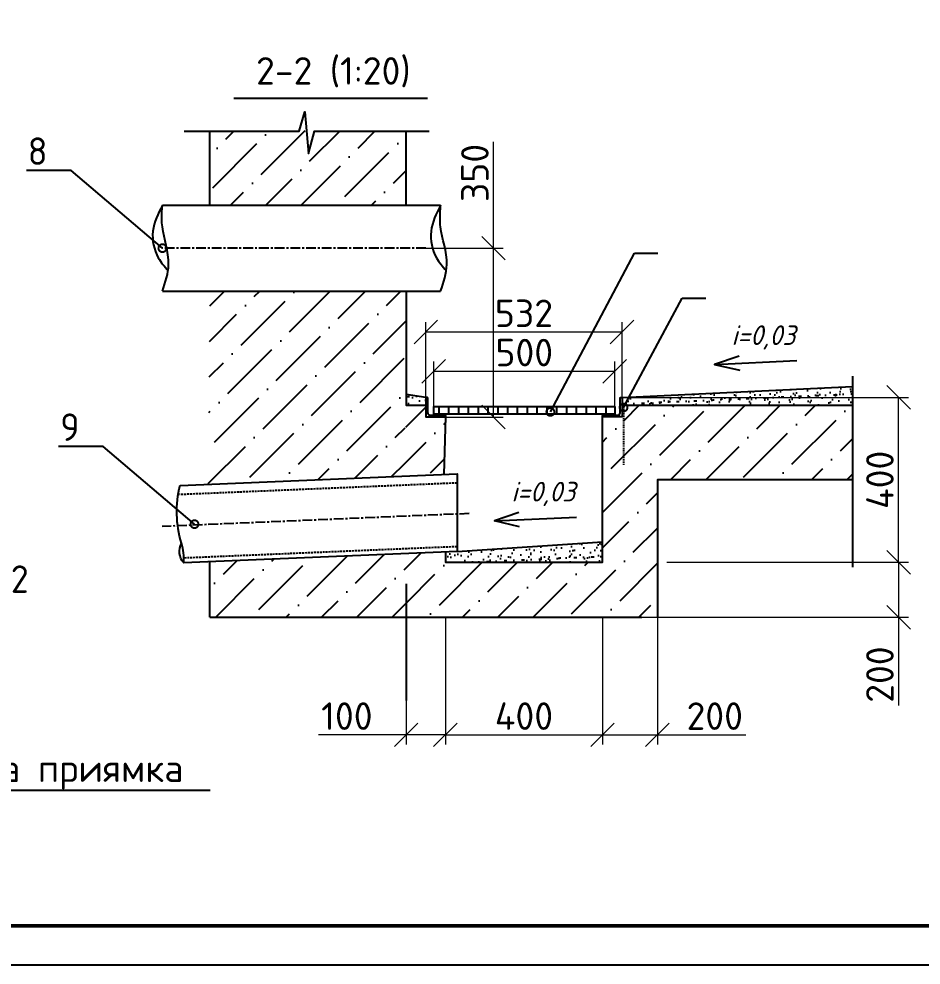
# Model space of a CAD drawing. Header units: millimetres. Extents: x 1601 to 15402, y -324 to 12625.
# Drawn here: x 8003.3 to 8118.2, y 318.2 to 438.7 of the extents above; entities that cross this region are included whole.
import ezdxf
from ezdxf import colors
from ezdxf.entities.mleader import LeaderData, LeaderLine
from ezdxf.math import Vec2, Vec3

# ---------------------------------------------------------------- set-up
doc = ezdxf.new("R2010")
doc.units = ezdxf.units.MM
doc.linetypes.add('CENTER', pattern=[2, 1.25, -0.25, 0.25, -0.25])
doc.linetypes.add('HIDDEN', pattern=[0.375, 0.25, -0.125])
doc.layers.add('Основной', color=1, linetype='Continuous', lineweight=60)
doc.layers.add('Размеры на чертеже', color=250, linetype='Continuous', lineweight=25)
doc.styles.add('-ISOCPEUR-', font='isocpeur.TTF')
doc.styles.add('GOST', font='GOST Common.ttf')
doc.dimstyles.new('М 1 к 20', dxfattribs={"dimtxt": 3.5, "dimasz": 3, "dimexe": 1.25, "dimexo": 0, "dimtad": 1, "dimdec": 0, "dimlfac": 20, "dimzin": 0, "dimdsep": 46, "dimtxsty": 'GOST', "dimblk": 'OBLIQUE', "dimcen": 5, "dimadec": 8, "dimazin": 0, "dimtfac": 1, "dimtdec": 0, "dimtmove": 0, "dimatfit": 3, "dimldrblk": 'NONE', "dimfxl": 1.25, "dimtolj": 1, "dimtzin": 0, "dimlwd": 20, "dimlwe": 20, "dimarcsym": 1})
pattern_1 = [(45, (6805.2236, 217.022), (1.683798, 6.173926), [7.9375, -1.5875, 0, -1.5875])]
pattern_2 = [(82.5, (6636.8181, -9783.699), (-1.12561055, 1.0543417), [0, -1.216, 0, -1.36, 0, -1.3]), (52.5, (6636.8181, -9783.699), (-0.59531, 2.5975838), [0, -0.656, 0, -1.096, 0, -0.42]), (12.5, (6636.1223, -9784.3948), (1.75842342, 1.7648259), [0, -0.4, 0, -1.44, 0, -1.88]), (2.5, (6636.1223, -9784.3948), (1.20403373, 2.1970103), [0, -0.2, 0, -0.944, 0, -1.08])]

# ---------------------------------------------------------------- blocks, each defined once
blk = doc.blocks.new('_DotSmall')
at = {"color": 0, "linetype": 'ByBlock', "const_width": 0.5}
blk.add_lwpolyline([(-0.0625, 0, 1), (0.0625, 0, 1)], format="xyb", close=True, dxfattribs=at)
blk = doc.blocks.new('_Oblique')
at = {"color": 0, "linetype": 'ByBlock', "lineweight": -2}
blk.add_line((-0.5, -0.5), (0.5, 0.5), dxfattribs=at)
blk = doc.blocks.new('*D651')
at = {"layer": 'Defpoints', "color": 0, "transparency": 16777216}
for p in [(8085.83, 369.53), (8115.33, 369.53), (8082.62, 362.53)]:
    blk.add_point(p, dxfattribs=at)
at = {"layer": 'Размеры на чертеже', "color": 0, "lineweight": 20, "transparency": 16777216}
for p, q in [((8085.83, 369.53), (8116.58, 369.53)), ((8115.33, 369.53), (8115.33, 362.53)), ((8082.62, 362.53), (8116.58, 362.53)), ((8115.33, 362.53), (8115.33, 351.28))]:
    blk.add_line(p, q, dxfattribs=at)
at = {"layer": 'Размеры на чертеже', "color": 0, "lineweight": 20, "transparency": 16777216, "xscale": 3, "yscale": 3, "zscale": 3}
for p, rotation in [((8115.33, 369.53), 90), ((8115.33, 362.53), 270)]:
    blk.add_blockref('_Oblique', p, dxfattribs=dict(at, rotation=rotation))
at = {"layer": 'Размеры на чертеже', "color": 0, "transparency": 16777216, "insert": (8112.95, 355.23), "char_height": 3.5, "attachment_point": 5, "rotation": 90, "style": '-ISOCPEUR-'}
blk.add_mtext('\\A1;200', dxfattribs=at)
blk = doc.blocks.new('_None')
blk = doc.blocks.new('*D652')
at = {"layer": 'Defpoints', "color": 0, "transparency": 16777216}
for p in [(8080.12, 390.53), (8115.33, 390.53), (8115.33, 369.53)]:
    blk.add_point(p, dxfattribs=at)
at = {"layer": 'Размеры на чертеже', "color": 0, "lineweight": 20, "transparency": 16777216}
for p, q in [((8080.12, 390.53), (8116.58, 390.53)), ((8115.33, 369.53), (8115.33, 390.53)), ((8115.33, 369.53), (8116.58, 369.53))]:
    blk.add_line(p, q, dxfattribs=at)
at = {"layer": 'Размеры на чертеже', "color": 0, "lineweight": 20, "transparency": 16777216, "xscale": 3, "yscale": 3, "zscale": 3}
for p, rotation in [((8115.33, 390.53), 90), ((8115.33, 369.53), 270)]:
    blk.add_blockref('_Oblique', p, dxfattribs=dict(at, rotation=rotation))
at = {"layer": 'Размеры на чертеже', "color": 0, "transparency": 16777216, "insert": (8112.95, 380.03), "char_height": 3.5, "attachment_point": 5, "rotation": 90, "style": '-ISOCPEUR-'}
blk.add_mtext('\\A1;400', dxfattribs=at)
blk = doc.blocks.new('*D653')
at = {"layer": 'Defpoints', "color": 0, "transparency": 16777216}
for p in [(8080.12, 398.86), (8055.12, 390.53), (8080.12, 390.53)]:
    blk.add_point(p, dxfattribs=at)
at = {"layer": 'Размеры на чертеже', "color": 0, "lineweight": 20, "transparency": 16777216}
for p, q in [((8055.12, 390.53), (8055.12, 400.11)), ((8080.12, 390.53), (8080.12, 400.11)), ((8055.12, 398.86), (8080.12, 398.86))]:
    blk.add_line(p, q, dxfattribs=at)
at = {"layer": 'Размеры на чертеже', "color": 0, "lineweight": 20, "transparency": 16777216, "xscale": 3, "yscale": 3, "zscale": 3, "rotation": 180}
blk.add_blockref('_Oblique', (8055.12, 398.86), dxfattribs=at)
at = {"layer": 'Размеры на чертеже', "color": 0, "lineweight": 20, "transparency": 16777216, "xscale": 3, "yscale": 3, "zscale": 3}
blk.add_blockref('_Oblique', (8080.12, 398.86), dxfattribs=at)
at = {"layer": 'Размеры на чертеже', "color": 0, "transparency": 16777216, "insert": (8067.62, 401.24), "char_height": 3.5, "attachment_point": 5, "style": '-ISOCPEUR-'}
blk.add_mtext('\\A1;532', dxfattribs=at)
blk = doc.blocks.new('*D654')
at = {"layer": 'Defpoints', "color": 0, "transparency": 16777216}
for p in [(8079.18, 393.86), (8056.13, 389.38), (8079.18, 389.38)]:
    blk.add_point(p, dxfattribs=at)
at = {"layer": 'Размеры на чертеже', "color": 0, "lineweight": 20, "transparency": 16777216}
for p, q in [((8056.13, 389.38), (8056.13, 395.11)), ((8079.18, 389.38), (8079.18, 395.11)), ((8056.13, 393.86), (8079.18, 393.86))]:
    blk.add_line(p, q, dxfattribs=at)
at = {"layer": 'Размеры на чертеже', "color": 0, "lineweight": 20, "transparency": 16777216, "xscale": 3, "yscale": 3, "zscale": 3, "rotation": 180}
blk.add_blockref('_Oblique', (8056.13, 393.86), dxfattribs=at)
at = {"layer": 'Размеры на чертеже', "color": 0, "lineweight": 20, "transparency": 16777216, "xscale": 3, "yscale": 3, "zscale": 3}
blk.add_blockref('_Oblique', (8079.18, 393.86), dxfattribs=at)
at = {"layer": 'Размеры на чертеже', "color": 0, "transparency": 16777216, "insert": (8067.66, 396.24), "char_height": 3.5, "attachment_point": 5, "style": '-ISOCPEUR-'}
blk.add_mtext('\\A1;500', dxfattribs=at)
blk = doc.blocks.new('*D655')
at = {"layer": 'Defpoints', "color": 0, "transparency": 16777216}
for p in [(8084.62, 365.63), (8077.62, 362.53), (8084.62, 347.56)]:
    blk.add_point(p, dxfattribs=at)
at = {"layer": 'Размеры на чертеже', "color": 0, "lineweight": 20, "transparency": 16777216}
for p, q in [((8084.62, 365.63), (8084.62, 346.31)), ((8077.62, 362.53), (8077.62, 346.31)), ((8077.62, 347.56), (8084.62, 347.56)), ((8084.62, 347.56), (8095.87, 347.56))]:
    blk.add_line(p, q, dxfattribs=at)
at = {"layer": 'Размеры на чертеже', "color": 0, "lineweight": 20, "transparency": 16777216, "xscale": 3, "yscale": 3, "zscale": 3, "rotation": 180}
blk.add_blockref('_Oblique', (8077.62, 347.56), dxfattribs=at)
at = {"layer": 'Размеры на чертеже', "color": 0, "lineweight": 20, "transparency": 16777216, "xscale": 3, "yscale": 3, "zscale": 3}
blk.add_blockref('_Oblique', (8084.62, 347.56), dxfattribs=at)
at = {"layer": 'Размеры на чертеже', "color": 0, "transparency": 16777216, "insert": (8091.92, 349.94), "char_height": 3.5, "attachment_point": 5, "style": '-ISOCPEUR-'}
blk.add_mtext('\\A1;200', dxfattribs=at)
blk = doc.blocks.new('*D656')
at = {"layer": 'Defpoints', "color": 0, "transparency": 16777216}
for p in [(8057.62, 362.53), (8052.62, 351.93), (8057.62, 347.56)]:
    blk.add_point(p, dxfattribs=at)
at = {"layer": 'Размеры на чертеже', "color": 0, "lineweight": 20, "transparency": 16777216}
for p, q in [((8057.62, 362.53), (8057.62, 346.31)), ((8052.62, 351.93), (8052.62, 346.31)), ((8052.62, 347.56), (8041.47, 347.56)), ((8057.62, 347.56), (8052.62, 347.56))]:
    blk.add_line(p, q, dxfattribs=at)
at = {"layer": 'Размеры на чертеже', "color": 0, "lineweight": 20, "transparency": 16777216, "xscale": 3, "yscale": 3, "zscale": 3, "rotation": 180}
blk.add_blockref('_Oblique', (8052.62, 347.56), dxfattribs=at)
at = {"layer": 'Размеры на чертеже', "color": 0, "lineweight": 20, "transparency": 16777216, "xscale": 3, "yscale": 3, "zscale": 3}
blk.add_blockref('_Oblique', (8057.62, 347.56), dxfattribs=at)
at = {"layer": 'Размеры на чертеже', "color": 0, "transparency": 16777216, "insert": (8045.07, 349.94), "char_height": 3.5, "attachment_point": 5, "style": '-ISOCPEUR-'}
blk.add_mtext('\\A1;100', dxfattribs=at)
blk = doc.blocks.new('*D657')
at = {"layer": 'Defpoints', "color": 0, "transparency": 16777216}
for p in [(8057.62, 362.53), (8077.62, 362.53), (8077.62, 347.56)]:
    blk.add_point(p, dxfattribs=at)
at = {"layer": 'Размеры на чертеже', "color": 0, "lineweight": 20, "transparency": 16777216}
for p, q in [((8057.62, 362.53), (8057.62, 346.31)), ((8077.62, 362.53), (8077.62, 346.31)), ((8057.62, 347.56), (8077.62, 347.56))]:
    blk.add_line(p, q, dxfattribs=at)
at = {"layer": 'Размеры на чертеже', "color": 0, "lineweight": 20, "transparency": 16777216, "xscale": 3, "yscale": 3, "zscale": 3, "rotation": 180}
blk.add_blockref('_Oblique', (8057.62, 347.56), dxfattribs=at)
at = {"layer": 'Размеры на чертеже', "color": 0, "lineweight": 20, "transparency": 16777216, "xscale": 3, "yscale": 3, "zscale": 3}
blk.add_blockref('_Oblique', (8077.62, 347.56), dxfattribs=at)
at = {"layer": 'Размеры на чертеже', "color": 0, "transparency": 16777216, "insert": (8067.62, 349.94), "char_height": 3.5, "attachment_point": 5, "style": '-ISOCPEUR-'}
blk.add_mtext('\\A1;400', dxfattribs=at)
blk = doc.blocks.new('*D722')
at = {"layer": 'Defpoints', "color": 0, "transparency": 16777216}
for p in [(8055.12, 409.53), (8055.12, 388.03), (8063.74, 388.03)]:
    blk.add_point(p, dxfattribs=at)
at = {"layer": 'Размеры на чертеже', "color": 0, "lineweight": 20, "transparency": 16777216}
for p, q in [((8063.74, 409.53), (8063.74, 423.06)), ((8055.12, 409.53), (8064.99, 409.53)), ((8063.74, 388.03), (8063.74, 409.53)), ((8055.12, 388.03), (8064.99, 388.03))]:
    blk.add_line(p, q, dxfattribs=at)
at = {"layer": 'Размеры на чертеже', "color": 0, "lineweight": 20, "transparency": 16777216, "xscale": 3, "yscale": 3, "zscale": 3}
for p, rotation in [((8063.74, 409.53), 90), ((8063.74, 388.03), 270)]:
    blk.add_blockref('_Oblique', p, dxfattribs=dict(at, rotation=rotation))
at = {"layer": 'Размеры на чертеже', "color": 0, "transparency": 16777216, "insert": (8061.37, 419.11), "char_height": 3.5, "attachment_point": 5, "rotation": 90, "style": '-ISOCPEUR-'}
blk.add_mtext('\\A1;350', dxfattribs=at)

msp = doc.modelspace()

# ---------------------------------------------------------------- hatches: boundary and pattern name
h = msp.add_hatch()
h.set_pattern_fill('ANSI36', color=256)
h.set_pattern_definition([(45, (680.4426, -2489.5707), (1.683798, 6.1739261), [7.9375, -1.5875, 0, -1.5875])])
h.paths.add_polyline_path([(8040.1819, 421.5771), (8039.734, 426.915), (8038.9856, 424.4222), (8027.6216, 424.4222), (8027.6216, 415.0098), (8052.6216, 415.0098), (8052.6216, 424.4222), (8040.9578, 424.4222)])
h = msp.add_hatch()
h.set_pattern_fill('ANSI36', color=256)
h.set_pattern_definition(pattern_1)
h.paths.add_polyline_path([(8052.6216, 404.0598), (8041.3699, 404.0598), (8040.2, 404.0598), (8039.1595, 404.0598), (8038.9856, 404.0598), (8027.6216, 404.0598), (8027.4182, 379.4729), (8052.4182, 380.5175)])
h.paths.add_polyline_path([(8052.6216, 370.6471), (8027.6216, 369.6024), (8027.6216, 362.5348), (8052.6216, 362.5348)])
h = msp.add_hatch()
h.set_pattern_fill('AR-SAND', color=256, scale=0.8, angle=45, style=0)
h.set_pattern_definition(pattern_2)
h.paths.add_polyline_path([(8080.1216, 390.5348), (8080.1216, 389.5348), (8109.4496, 389.5348), (8109.4496, 391.9209)])
h.paths.add_polyline_path([(8052.6216, 390.902), (8052.6216, 389.5348), (8055.1216, 389.5348), (8055.1216, 390.5348)])
h = msp.add_hatch()
h.set_pattern_fill('ANSI36', color=256)
h.set_pattern_definition(pattern_1)
h.paths.add_polyline_path([(8109.4496, 380.0348), (8109.4496, 389.5348), (8080.1216, 389.5348), (8080.1216, 388.0348), (8077.6216, 388.0348), (8077.6216, 369.5348), (8057.6216, 369.5348), (8057.6216, 370.856), (8052.6216, 370.6471), (8052.6216, 364.5348), (8052.6216, 362.5348), (8084.6216, 362.5348), (8084.6216, 380.0348)])
h.paths.add_polyline_path([(8057.6216, 388.0348), (8055.1216, 388.0348), (8055.1216, 389.5348), (8052.6216, 389.5348), (8052.4182, 380.5175), (8057.4182, 380.7265)])
h = msp.add_hatch()
h.set_pattern_fill('ANSI31', color=256, scale=10, angle=45, style=0)
h.set_pattern_definition([(90, (6636.8181, -9783.699), (-1.25, 2e-16), [])])
h.paths.add_polyline_path([(8056.1276, 389.3848), (8056.1276, 388.3848), (8079.1838, 388.3848), (8079.1838, 389.3848)])
h = msp.add_hatch()
h.set_pattern_fill('AR-SAND', color=256, scale=0.8, angle=45, style=0)
h.set_pattern_definition(pattern_2)
h.paths.add_polyline_path([(8077.6216, 369.5348), (8077.6216, 372.1342), (8059.1216, 370.9187), (8057.6216, 370.856), (8057.6216, 369.5348)])

# ---------------------------------------------------------------- linework, layer by layer
for p, q in [((8027.6216, 415.0098), (8027.6216, 424.4222)), ((8052.6216, 415.0098), (8052.6216, 424.4222)), ((8021.5751, 415.0098), (8057.0025, 415.0098)), ((8021.5751, 404.0598), (8057.0025, 404.0598)), ((8091.8939, 394.7234), (8095.0961, 393.9795)), ((8109.4496, 393.2267), (8109.4496, 368.8905)), ((8080.1216, 390.5348), (8109.4496, 391.9209)), ((8055.1216, 390.5348), (8052.6216, 390.902)), ((8066.9824, 375.8605), (8063.8651, 374.7942)), ((8059.1216, 370.9187), (8077.6216, 372.1342)), ((15402.2532, 318.2356), (5591.2496, 318.2356))]:
    msp.add_line(p, q)
at = {"color": 9, "linetype": 'CENTER'}
for p, q in [((8055.1216, 409.5348), (8021.5751, 409.5348)), ((8060.6417, 375.7326), (8021.5242, 374.0858))]:
    msp.add_line(p, q, dxfattribs=at)
at = {"color": 12}
for p, q in [((8080.1216, 389.5348), (8109.4496, 389.5348)), ((8027.6216, 362.5348), (8082.6216, 362.5348))]:
    msp.add_line(p, q, dxfattribs=at)
at = {"linetype": 'HIDDEN', "ltscale": 0.5}
msp.add_line((8080.3043, 389.2469), (8080.3043, 381.8381), dxfattribs=at)
at = {"color": 9, "linetype": 'HIDDEN'}
for p, q in [((8059.0575, 379.6215), (8023.7508, 378.1461)), ((8059.0965, 371.5182), (8024.2596, 370.0625))]:
    msp.add_line(p, q, dxfattribs=at)
msp.add_lwpolyline([(7870.4325, 738.2356), (8464.4325, 738.2356), (8464.4325, 318.2356), (7870.4325, 318.2356)], close=True)
at = {"const_width": 0.5}
msp.add_lwpolyline([(7890.4325, 733.2356), (8459.4325, 733.2356), (8459.4325, 323.2356), (7890.4325, 323.2356)], close=True, dxfattribs=at)
for points in [[(8024.3289, 424.4222), (8038.9856, 424.4222), (8039.734, 426.915), (8040.1819, 421.5771), (8040.9578, 424.4222), (8055.554, 424.4222)], [(8095.0112, 395.7897), (8091.8939, 394.7234), (8102.3524, 395.2177)], [(8067.0673, 374.0503), (8063.8651, 374.7942), (8074.3236, 375.2885)], [(8027.6216, 362.5348), (8027.6216, 369.6024)]]:
    msp.add_lwpolyline(points)
at = {"color": 12}
for points in [[(8052.6216, 404.0598), (8052.6216, 389.5348), (8055.1216, 389.5348)], [(8109.4496, 380.0348), (8084.6216, 380.0348), (8084.6216, 362.5348)]]:
    msp.add_lwpolyline(points, dxfattribs=at)
at = {"color": 5}
for points in [[(8055.3716, 388.5598), (8055.3716, 390.4448, 0.41421356), (8055.2816, 390.5348), (8055.1216, 390.5348), (8055.1216, 388.0348), (8057.6216, 388.0348)], [(8079.8716, 388.5598), (8079.8716, 390.4448, -0.41421356), (8079.9616, 390.5348), (8080.1216, 390.5348), (8080.1216, 388.0348), (8077.6216, 388.0348)]]:
    msp.add_lwpolyline(points, format="xyb", dxfattribs=at)
at = {"color": 12}
msp.add_lwpolyline([(8079.1838, 389.3848), (8079.1838, 388.3848), (8056.1276, 388.3848), (8056.1276, 389.3848)], close=True, dxfattribs=at)
for points in [[(8055.3716, 388.5598, 0.41421356), (8055.6466, 388.2848), (8057.5316, 388.2848, -0.41421356), (8057.6216, 388.1948), (8057.6216, 388.0348), (8057.4182, 380.7265)], [(8057.6216, 370.856), (8057.6216, 369.5348), (8077.6216, 369.5348), (8077.6216, 388.0348), (8077.6216, 388.1948, -0.41421356), (8077.7116, 388.2848), (8079.5966, 388.2848, 0.41421356), (8079.8716, 388.5598)]]:
    msp.add_lwpolyline(points, format="xyb", dxfattribs=at)
msp.add_lwpolyline([(8023.8222, 379.3226), (8059.1288, 380.7979), (8059.1216, 370.9187), (8024.2847, 369.463, -0.30947453), (8024.0031, 371.9534, -0.13422264)], format="xyb", close=True)
msp.add_arc((8017.6077, 369.9693), 6.6961, 355.663531, 17.235968)
for points in [[(8021.5751, 415.0098), (8020.3614, 411.6786), (8021.0559, 408.3111), (8022.2968, 406.681)], [(8021.5751, 404.0598), (8022.369, 407.4744), (8021.5693, 412.2694), (8021.5028, 413.2836), (8021.5751, 415.0098)], [(8057.0025, 415.0098), (8055.7888, 411.6786), (8056.4833, 408.3111), (8057.7242, 406.681)], [(8057.0025, 404.0598), (8057.7964, 407.4744), (8056.9967, 412.2694), (8056.9302, 413.2836), (8057.0025, 415.0098)]]:
    msp.add_spline(points, degree=3)
at = {"layer": 'Размеры на чертеже'}
msp.add_line((8052.6216, 366.801), (8052.6216, 351.9263), dxfattribs=at)

# ---------------------------------------------------------------- texts
at = {"style": 'GOST', "oblique": 15}
for p in [(8094.0489, 397.2039), (8066.0201, 377.2747)]:
    msp.add_text('i=0,03', height=2.5, dxfattribs=at).set_placement(p)

# ---------------------------------------------------------------- dimensions: what is measured, and where the dimension line sits
at = {"layer": 'Размеры на чертеже'}
for base, p1, p2, text, picture, middle in [((8063.7417, 388.0348), (8055.1216, 409.5348), (8055.1216, 388.0348), '350', '*D722', (8063.7417, 419.1148)), ((8115.3282, 369.5348), (8082.6216, 362.5348), (8085.8258, 369.5348), '200', '*D651', (8115.3282, 355.2348))]:
    dim = msp.add_linear_dim(base=base, p1=p1, p2=p2, angle=90, text=text, dimstyle='М 1 к 20', override={"dimtxsty": '-ISOCPEUR-'}, dxfattribs=at)
    dim.commit()
    dim.dimension.update_dxf_attribs({"geometry": picture, "text_midpoint": middle, "dimtype": 160})
for base, p1, p2, text, picture, middle in [((8080.1216, 398.8614), (8055.1216, 390.5348), (8080.1216, 390.5348), '532', '*D653', (8067.6216, 401.2364)), ((8079.1838, 393.8629), (8056.1276, 389.3848), (8079.1838, 389.3848), '500', '*D654', (8067.6557, 396.2379)), ((8077.6216, 347.5617), (8057.6216, 362.5348), (8077.6216, 362.5348), '400', '*D657', (8067.6216, 349.9367))]:
    dim = msp.add_linear_dim(base=base, p1=p1, p2=p2, text=text, dimstyle='М 1 к 20', override={"dimtxsty": '-ISOCPEUR-'}, dxfattribs=at)
    dim.commit()
    dim.dimension.update_dxf_attribs({"geometry": picture, "text_midpoint": middle})
dim = msp.add_linear_dim(base=(8115.3282, 390.5348), p1=(8115.3282, 369.5348), p2=(8080.1216, 390.5348), angle=90, text='400', dimstyle='М 1 к 20', override={"dimtxsty": '-ISOCPEUR-'}, dxfattribs=at)
dim.commit()
dim.dimension.update_dxf_attribs({"geometry": '*D652', "text_midpoint": (8112.9532, 380.0348)})
for base, p1, p2, text, picture, middle in [((8084.6216, 347.5617), (8077.6216, 362.5348), (8084.6216, 365.6309), '200', '*D655', (8091.9216, 347.5617)), ((8057.6216, 347.5617), (8052.6216, 351.9263), (8057.6216, 362.5348), '100', '*D656', (8045.0716, 347.5617))]:
    dim = msp.add_linear_dim(base=base, p1=p1, p2=p2, text=text, dimstyle='М 1 к 20', override={"dimtxsty": '-ISOCPEUR-'}, dxfattribs=at)
    dim.commit()
    dim.dimension.update_dxf_attribs({"geometry": picture, "text_midpoint": middle, "dimtype": 160})

# ---------------------------------------------------------------- leaders
ml = msp.add_multileader_mtext('Standard', dxfattribs=at)
ml.set_content('8', color=256, style='GOST')
ml.set_leader_properties()
ml.set_arrow_properties(name='DOTSMALL')
ml.build(insert=Vec2(0, 0))
ml.multileader.update_dxf_attribs({"text_left_attachment_type": 6, "text_right_attachment_type": 6, "dogleg_length": 1, "arrow_head_size": 2})
ctx = ml.context
ctx.base_point, ctx.char_height, ctx.arrow_head_size, ctx.plane_origin = Vec3(8003.1932, 419.4385), 3.5, 2, Vec3(8020.8172, 428.0406)
ctx.left_attachment, ctx.right_attachment, ctx.text_align_type = 6, 6, 2
notes = []
notes.append((ctx, [(0, (1, 1, 0), (8009.9432, 419.4385), (-1, 0), 1, [(0, [(8021.5751, 409.5348)], 0, [])])]))
ctx.mtext.insert, ctx.mtext.alignment, ctx.mtext.flow_direction = Vec3(8006.9432, 423.6385), 3, 5
ml = msp.add_multileader_mtext('Standard', dxfattribs=at)
ml.set_content('', color=256, style='GOST')
ml.set_leader_properties()
ml.set_arrow_properties(name='DOTSMALL')
ml.build(insert=Vec2(0, 0))
ml.multileader.update_dxf_attribs({"text_left_attachment_type": 5, "text_right_attachment_type": 5, "dogleg_length": 1, "arrow_head_size": 2})
ctx = ml.context
ctx.base_point, ctx.char_height, ctx.arrow_head_size, ctx.plane_origin = Vec3(8082.6867, 408.9177), 3.5, 2, Vec3(8110.7967, 423.3354)
ctx.left_attachment, ctx.right_attachment = 5, 5
notes.append((ctx, [(0, (1, 1, 0), (8081.6867, 408.9177), (1, 0), 1, [(0, [(8070.986, 388.681)], 0, [])])]))
ctx.mtext.insert, ctx.mtext.flow_direction = Vec3(8084.6867, 413.1177), 5
ml = msp.add_multileader_mtext('Standard', dxfattribs=at)
ml.set_content('', color=256, style='GOST')
ml.set_leader_properties()
ml.set_arrow_properties(name='DOTSMALL')
ml.build(insert=Vec2(0, 0))
ml.multileader.update_dxf_attribs({"text_left_attachment_type": 5, "text_right_attachment_type": 5, "dogleg_length": 1, "arrow_head_size": 2})
ctx = ml.context
ctx.base_point, ctx.char_height, ctx.arrow_head_size, ctx.plane_origin = Vec3(8088.7778, 403.1593), 3.5, 2, Vec3(8088.5129, 399.4969)
ctx.left_attachment, ctx.right_attachment = 5, 5
notes.append((ctx, [(1, (1, 1, 0), (8087.7778, 403.1593), (1, 0), 1, [(0, [(8080.3043, 389.2469)], 0, [])])]))
ctx.mtext.insert, ctx.mtext.rotation, ctx.mtext.flow_direction = Vec3(8090.7778, 407.3593), 6.28318531, 5
ml = msp.add_multileader_mtext('Standard', dxfattribs=at)
ml.set_content('9', color=256, style='GOST')
ml.set_leader_properties()
ml.set_arrow_properties(name='DOTSMALL')
ml.build(insert=Vec2(0, 0))
ml.multileader.update_dxf_attribs({"text_left_attachment_type": 6, "text_right_attachment_type": 6, "dogleg_length": 1, "arrow_head_size": 2})
ctx = ml.context
ctx.base_point, ctx.char_height, ctx.arrow_head_size, ctx.plane_origin = Vec3(8007.2826, 384.2887), 3.5, 2, Vec3(8024.9067, 392.8908)
ctx.left_attachment, ctx.right_attachment, ctx.text_align_type = 6, 6, 2
notes.append((ctx, [(0, (1, 1, 0), (8014.0326, 384.2887), (-1, 0), 1, [(0, [(8025.6646, 374.385)], 0, [])])]))
ctx.mtext.insert, ctx.mtext.alignment, ctx.mtext.flow_direction = Vec3(8011.0326, 388.4887), 3, 5
for ctx, leaders in notes:
    for number, flags, end, landing, length, lines in leaders:
        leader = LeaderData()
        leader.index, (leader.has_last_leader_line, leader.has_dogleg_vector, leader.attachment_direction) = number, flags
        leader.last_leader_point, leader.dogleg_vector, leader.dogleg_length = Vec3(end), Vec3(landing), length
        for number, points, colour, breaks in lines:
            line = LeaderLine()
            line.index, line.vertices, line.color, line.breaks = number, Vec3.list(points), colors.encode_raw_color(colour), breaks
            leader.lines.append(line)
        ctx.leaders.append(leader)

# ---------------------------------------------------------------- next in the draw order: texts
at = {"layer": 'Основной', "char_height": 3.5, "attachment_point": 1, "bg_fill": 3, "box_fill_scale": 1.5, "bg_fill_color": 256, "bg_fill_transparency": 0}
for s, width, gutter_width, insert, style in [('\\pi1.95141;{\\C0;2-2 (1:20)}', 23.15282, 5, (8031.5512, 433.8602), '-ISOCPEUR-'), ('{\\C256;\\c0;2}', 2.554097, 1, (8002.2686, 369.1377), 'GOST')]:
    msp.add_mtext_dynamic_manual_height_columns(s, width=width, gutter_width=gutter_width, heights=[0], dxfattribs=dict(at, insert=insert, style=style))

# ---------------------------------------------------------------- next in the draw order: linework, layer by layer
msp.add_lwpolyline([(8030.6609, 428.6556), (8055.3462, 428.6556)])

# ---------------------------------------------------------------- next in the draw order: leaders
ml = msp.add_multileader_mtext('Standard')
ml.set_content('Решетка приямка', color=256, style='-ISOCPEUR-')
ml.set_leader_properties()
ml.set_arrow_properties(name='DOTSMALL')
ml.build(insert=Vec2(0, 0))
ml.multileader.update_dxf_attribs({"text_left_attachment_type": 5, "text_right_attachment_type": 5, "dogleg_length": 1, "arrow_head_size": 2})
ctx = ml.context
ctx.base_point, ctx.char_height, ctx.arrow_head_size, ctx.plane_origin = Vec3(7983.6789, 340.5051), 3.5, 2, Vec3(7963.666, 370.7372)
ctx.left_attachment, ctx.right_attachment = 5, 5
notes = []
notes.append((ctx, [(0, (1, 1, 0), (7982.6789, 340.5051), (1, 0), 1, [(0, [(7963.666, 370.7372)], 0, [])])]))
ctx.mtext.insert, ctx.mtext.flow_direction = Vec3(7985.6789, 345.0551), 5
for ctx, leaders in notes:
    for number, flags, end, landing, length, lines in leaders:
        leader = LeaderData()
        leader.index, (leader.has_last_leader_line, leader.has_dogleg_vector, leader.attachment_direction) = number, flags
        leader.last_leader_point, leader.dogleg_vector, leader.dogleg_length = Vec3(end), Vec3(landing), length
        for number, points, colour, breaks in lines:
            line = LeaderLine()
            line.index, line.vertices, line.color, line.breaks = number, Vec3.list(points), colors.encode_raw_color(colour), breaks
            leader.lines.append(line)
        ctx.leaders.append(leader)

doc.saveas('drawing.dxf')
